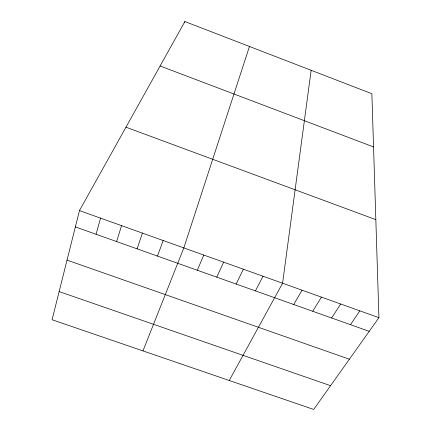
<?xml version="1.0" encoding="UTF-8"?>
<svg xmlns="http://www.w3.org/2000/svg" width="431" height="431" viewBox="0 0 431 431"><rect width="100%" height="100%" fill="white"/><g stroke="black" fill="none" stroke-linecap="round" stroke-linejoin="round"><path stroke-width="0.65" d="M311.144 70.291L282.585 283.226L229.238 380.492M79.466 210.592L52.076 319.732L313.682 409.45L378.924 317.679L371.878 93.732L184.883 21.55L79.466 210.592L378.924 317.679M96.054 234.254L100.558 218.134M116.629 241.57L121.542 225.639M184.49 22.811L184.883 21.55M249.457 46.478L183.832 247.911L142.957 350.899M137.101 248.843L142.413 233.101M157.466 256.084L163.177 240.525M197.301 270.242L203.782 255.044M216.777 277.16L223.63 262.145M236.156 284.051L243.38 269.208M255.443 290.903L263.029 276.233M293.732 304.512L302.045 290.187M312.739 311.268L321.407 297.11M331.654 317.986L340.673 304M350.478 324.678L359.847 310.853M59.144 291.577L330.577 385.686M67.037 260.119L349.396 359.212M75.371 226.905L369.211 331.337M125.971 127.193L375.843 219.654M160.1 65.986L373.553 146.939"/></g></svg>
